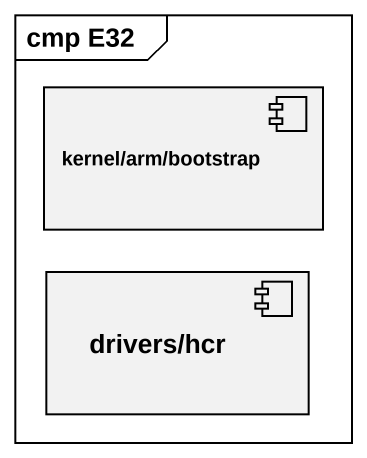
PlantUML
@startuml
mainframe cmp E32
component "kernel/arm/bootstrap" as kernel_arm_bootstrap
component "drivers/hcr" as drivers_hcr
@enduml
